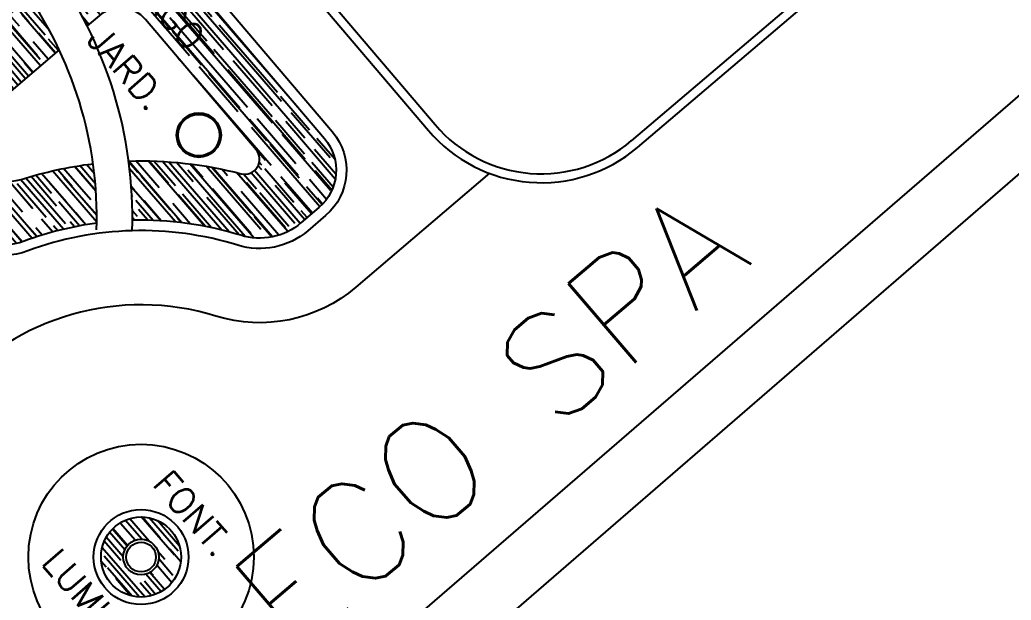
# Model space of a CAD drawing. Extents: x 714896 to 749292, y 8417558 to 8447149.
# Drawn here: x 742103.91 to 742137.33, y 8428947.44 to 8428967 of the extents above; entities that cross this region are included whole.
import ezdxf

# ---------------------------------------------------------------- set-up
doc = ezdxf.new("R2010")
doc.units = 0
doc.header["$MEASUREMENT"] = 0
for name, color, linetype in [('LOTE', 7, 'CONTINUOUS'), ('REFERENCIA', 7, 'CONTINUOUS'), ('TEXTO', 7, 'CONTINUOUS'), ('TEXTODERUA', 3, 'CONTINUOUS')]:
    doc.layers.add(name, color=color, linetype=linetype)
doc.styles.add('RG100', font='ROMANS.shx', dxfattribs={"height": 12.5})
doc.styles.add('ROMANS', font='ROMANS.SHX', dxfattribs={"height": 1.5})

msp = doc.modelspace()

# ---------------------------------------------------------------- hatches: boundary and pattern name
at = {"layer": 'REFERENCIA'}
h = msp.add_hatch(dxfattribs=at)
h.set_pattern_fill('AR-RROOF', color=120, scale=0.5, angle=130.8484, style=0)
h.set_pattern_definition([(130.848438, (744460.59106, 8429025.0427), (-1.09768756, 0.50505646), [7.5, -1, 2.5, -0.5]), (130.848438, (744459.967, 8429025.3822), (-0.17600402, -0.81317131), [1.5, -0.165, 3, -0.375]), (130.848438, (744460.10605, 8429024.95385), (-1.95396506, 1.747639993), [4, -0.7, 2, -0.5])])
h.paths.add_polyline_path([(742104.227, 8428967.76), (742100.628, 8428964.69, 0.414214), (742100.388, 8428961.659), (742101.668, 8428960.159, 0.314675), (742104.051, 8428959.538, -0.055784), (742106.501, 8428960.146, 0.037734), (742106.376, 8428962.147, 0.046675), (742103.946, 8428961.616, -0.301865), (742102.765, 8428961.954), (742102.532, 8428962.227, -0.414214), (742102.657, 8428963.792), (742105.233, 8428965.989, 0.038342)])
h.paths.add_polyline_path([(742106.011, 8428969.281), (742105.145, 8428968.543, -0.035057), (742106.177, 8428966.794), (742106.577, 8428967.135, -0.414838), (742108.143, 8428967.009), (742110.196, 8428964.593), (742110.203, 8428964.638), (742110.2, 8428964.643), (742110.205, 8428964.646), (742110.233, 8428964.81), (742110.229, 8428964.816), (742110.234, 8428964.819), (742110.255, 8428964.943), (742110.255, 8428964.944), (742110.256, 8428964.945), (742110.196, 8428964.593), (742111.168, 8428963.448), (742111.263, 8428963.474), (742111.264, 8428963.475), (742111.265, 8428963.475), (742111.436, 8428963.522), (742111.439, 8428963.527), (742111.444, 8428963.524), (742111.605, 8428963.568), (742111.608, 8428963.573), (742111.614, 8428963.57), (742111.735, 8428963.604), (742111.735, 8428963.605), (742111.736, 8428963.604), (742111.168, 8428963.448), (742111.871, 8428962.62, -0.732956), (742111.364, 8428961.813, 0.007696), (742110.964, 8428961.91), (742111.059, 8428961.799), (742111.065, 8428961.798), (742111.065, 8428961.792), (742111.146, 8428961.697), (742111.147, 8428961.696), (742111.147, 8428961.695), (742110.964, 8428961.91, 0.064037), (742107.575, 8428962.238, -0.034552), (742107.702, 8428960.241, -0.081764), (742111.354, 8428959.736, 0.257142), (742113.386, 8428960.154), (742113.991, 8428960.67, 0.413589), (742114.178, 8428962.993), (742109.045, 8428969.037, 0.414838)])
h.paths.add_polyline_path([(742107.439, 8428967.995), (742109.66, 8428965.426), (742110.653, 8428966.284), (742108.432, 8428968.853)], flags=24)

# ---------------------------------------------------------------- linework, layer by layer
at = {"layer": 'LOTE', "color": 7, "linetype": 'CONTINUOUS'}
for p, q in [((742108.191, 8428974.445), (742117.681, 8428963.271)), ((742108.614, 8428974.411), (742117.91, 8428963.465)), ((742124.535, 8428962.925), (742135.564, 8428972.292)), ((742124.729, 8428962.697), (742135.987, 8428972.258)), ((742117.486, 8428947.055), (742140.18, 8428966.677)), ((742118.043, 8428944.892), (742142.249, 8428965.823))]:
    msp.add_line(p, q, dxfattribs=at)
msp.add_lwpolyline([(742114.218, 8428960.404), (742113.613, 8428959.888, -0.257142), (742111.251, 8428959.402, 0.165338), (742104.172, 8428959.21, -0.314675), (742101.401, 8428959.931), (742100.121, 8428961.432, -0.414214), (742100.401, 8428964.957), (742105.784, 8428969.548, -0.414838), (742109.312, 8428969.264), (742114.445, 8428963.22, -0.413589)], format="xyb", close=True, dxfattribs=at)
for points in [[(742105.145, 8428968.543), (742106.011, 8428969.281, -0.414838), (742109.045, 8428969.037), (742114.178, 8428962.993, -0.413589), (742113.991, 8428960.67), (742113.386, 8428960.154, -0.257142), (742111.354, 8428959.736, 0.081764), (742107.702, 8428960.241, 0.081764)], [(742106.501, 8428960.146, 0.055784), (742104.051, 8428959.538, -0.314675), (742101.668, 8428960.159), (742100.388, 8428961.659, -0.414214), (742100.628, 8428964.69), (742104.227, 8428967.76)], [(742107.575, 8428962.238, -0.071769), (742111.364, 8428961.813, 0.732956), (742111.871, 8428962.62), (742108.143, 8428967.009, 0.414838), (742106.577, 8428967.135), (742106.177, 8428966.794)], [(742105.233, 8428965.989), (742102.657, 8428963.792, 0.414214), (742102.532, 8428962.227), (742102.765, 8428961.954, 0.301865), (742103.946, 8428961.616, -0.046675), (742106.376, 8428962.147, -0.046675)]]:
    msp.add_lwpolyline(points, format="xyb", dxfattribs=at)
at = {"layer": 'LOTE'}
msp.add_lwpolyline([(742119.738, 8428961.826), (742115.236, 8428957.986, -0.257142), (742110.511, 8428957.014, 0.652906), (742100.312, 8428945.257), (742092.772, 8428938.826)], format="xyb", dxfattribs=at)
at = {"layer": 'LOTE', "color": 7, "linetype": 'CONTINUOUS'}
for radius in [0.75, 0.7]:
    msp.add_circle((742109.941, 8428963.112), radius, dxfattribs=at)
at = {"layer": 'LOTE'}
for radius in [3.8, 1.6, 1.35, 0.6, 0.5]:
    msp.add_circle((742107.994, 8428948.895), radius, dxfattribs=at)
at = {"layer": 'LOTE', "color": 7, "linetype": 'CONTINUOUS'}
for centre, radius, start, end in [((742093.205, 8428960.321), 14.497, 358.2991, 35.9397), ((742093.205, 8428960.321), 13.297, 358.2991, 35.9397), ((742121.492, 8428966.508), 5, 220.3405, 310.3405), ((742121.492, 8428966.508), 4.7, 220.3405, 310.3405)]:
    msp.add_arc(centre, radius, start, end, dxfattribs=at)
at = {"layer": 'REFERENCIA', "color": 120}
for p, q in [((742108.263, 8428949.431), (742107.608, 8428950.189)), ((742109.117, 8428948.955), (742108.002, 8428950.245)), ((742108.642, 8428949.536), (742108.029, 8428950.245)), ((742109.244, 8428949.092), (742108.272, 8428950.216)), ((742107.522, 8428949.265), (742107.027, 8428949.837)), ((742107.538, 8428949.284), (742107.045, 8428949.854)), ((742107.795, 8428949.461), (742107.302, 8428950.03)), ((742108.017, 8428949.495), (742107.462, 8428950.136)), ((742109.293, 8428949.265), (742108.548, 8428950.126)), ((742107.394, 8428948.9), (742106.821, 8428949.563)), ((742107.446, 8428949.138), (742106.934, 8428949.73)), ((742108.118, 8428947.551), (742106.682, 8428949.211)), ((742107.311, 8428948.782), (742106.753, 8428949.427)), ((742109.335, 8428948.735), (742108.969, 8428949.158)), ((742107.943, 8428947.546), (742106.754, 8428948.921)), ((742108.799, 8428948.812), (742108.564, 8428949.083)), ((742109.068, 8428948.278), (742108.591, 8428948.831)), ((742106.812, 8428948.549), (742106.654, 8428948.731)), ((742107.689, 8428947.58), (742106.867, 8428948.53)), ((742109.031, 8428948.031), (742108.525, 8428948.616)), ((742107.639, 8428947.593), (742107.139, 8428948.17)), ((742108.668, 8428947.725), (742108.156, 8428948.317)), ((742108.786, 8428947.802), (742108.292, 8428948.374)), ((742108.409, 8428948.277), (742108.313, 8428948.387)), ((742108.341, 8428947.59), (742107.965, 8428948.025)), ((742108.485, 8428947.638), (742108.104, 8428948.079))]:
    msp.add_line(p, q, dxfattribs=at)

# ---------------------------------------------------------------- texts
at = {"layer": 'TEXTO', "linetype": 'CONTINUOUS', "style": 'RG100'}
for s, p in [('LAGO', (742107.638, 8428968.098)), ('JARD.', (742106.129, 8428966.302)), ('FONT.', (742108.335, 8428951.33)), ('LUMIN.', (742104.599, 8428948.687))]:
    msp.add_text(s, height=0.875, rotation=310.8484, dxfattribs=at).set_placement(p)
at = {"layer": 'TEXTODERUA', "style": 'ROMANS'}
msp.add_text('RU.02-COND.ECO SPA', height=3.5, rotation=40.4692, dxfattribs=at).set_placement((742088.509, 8428924.589))

doc.saveas('drawing.dxf')
